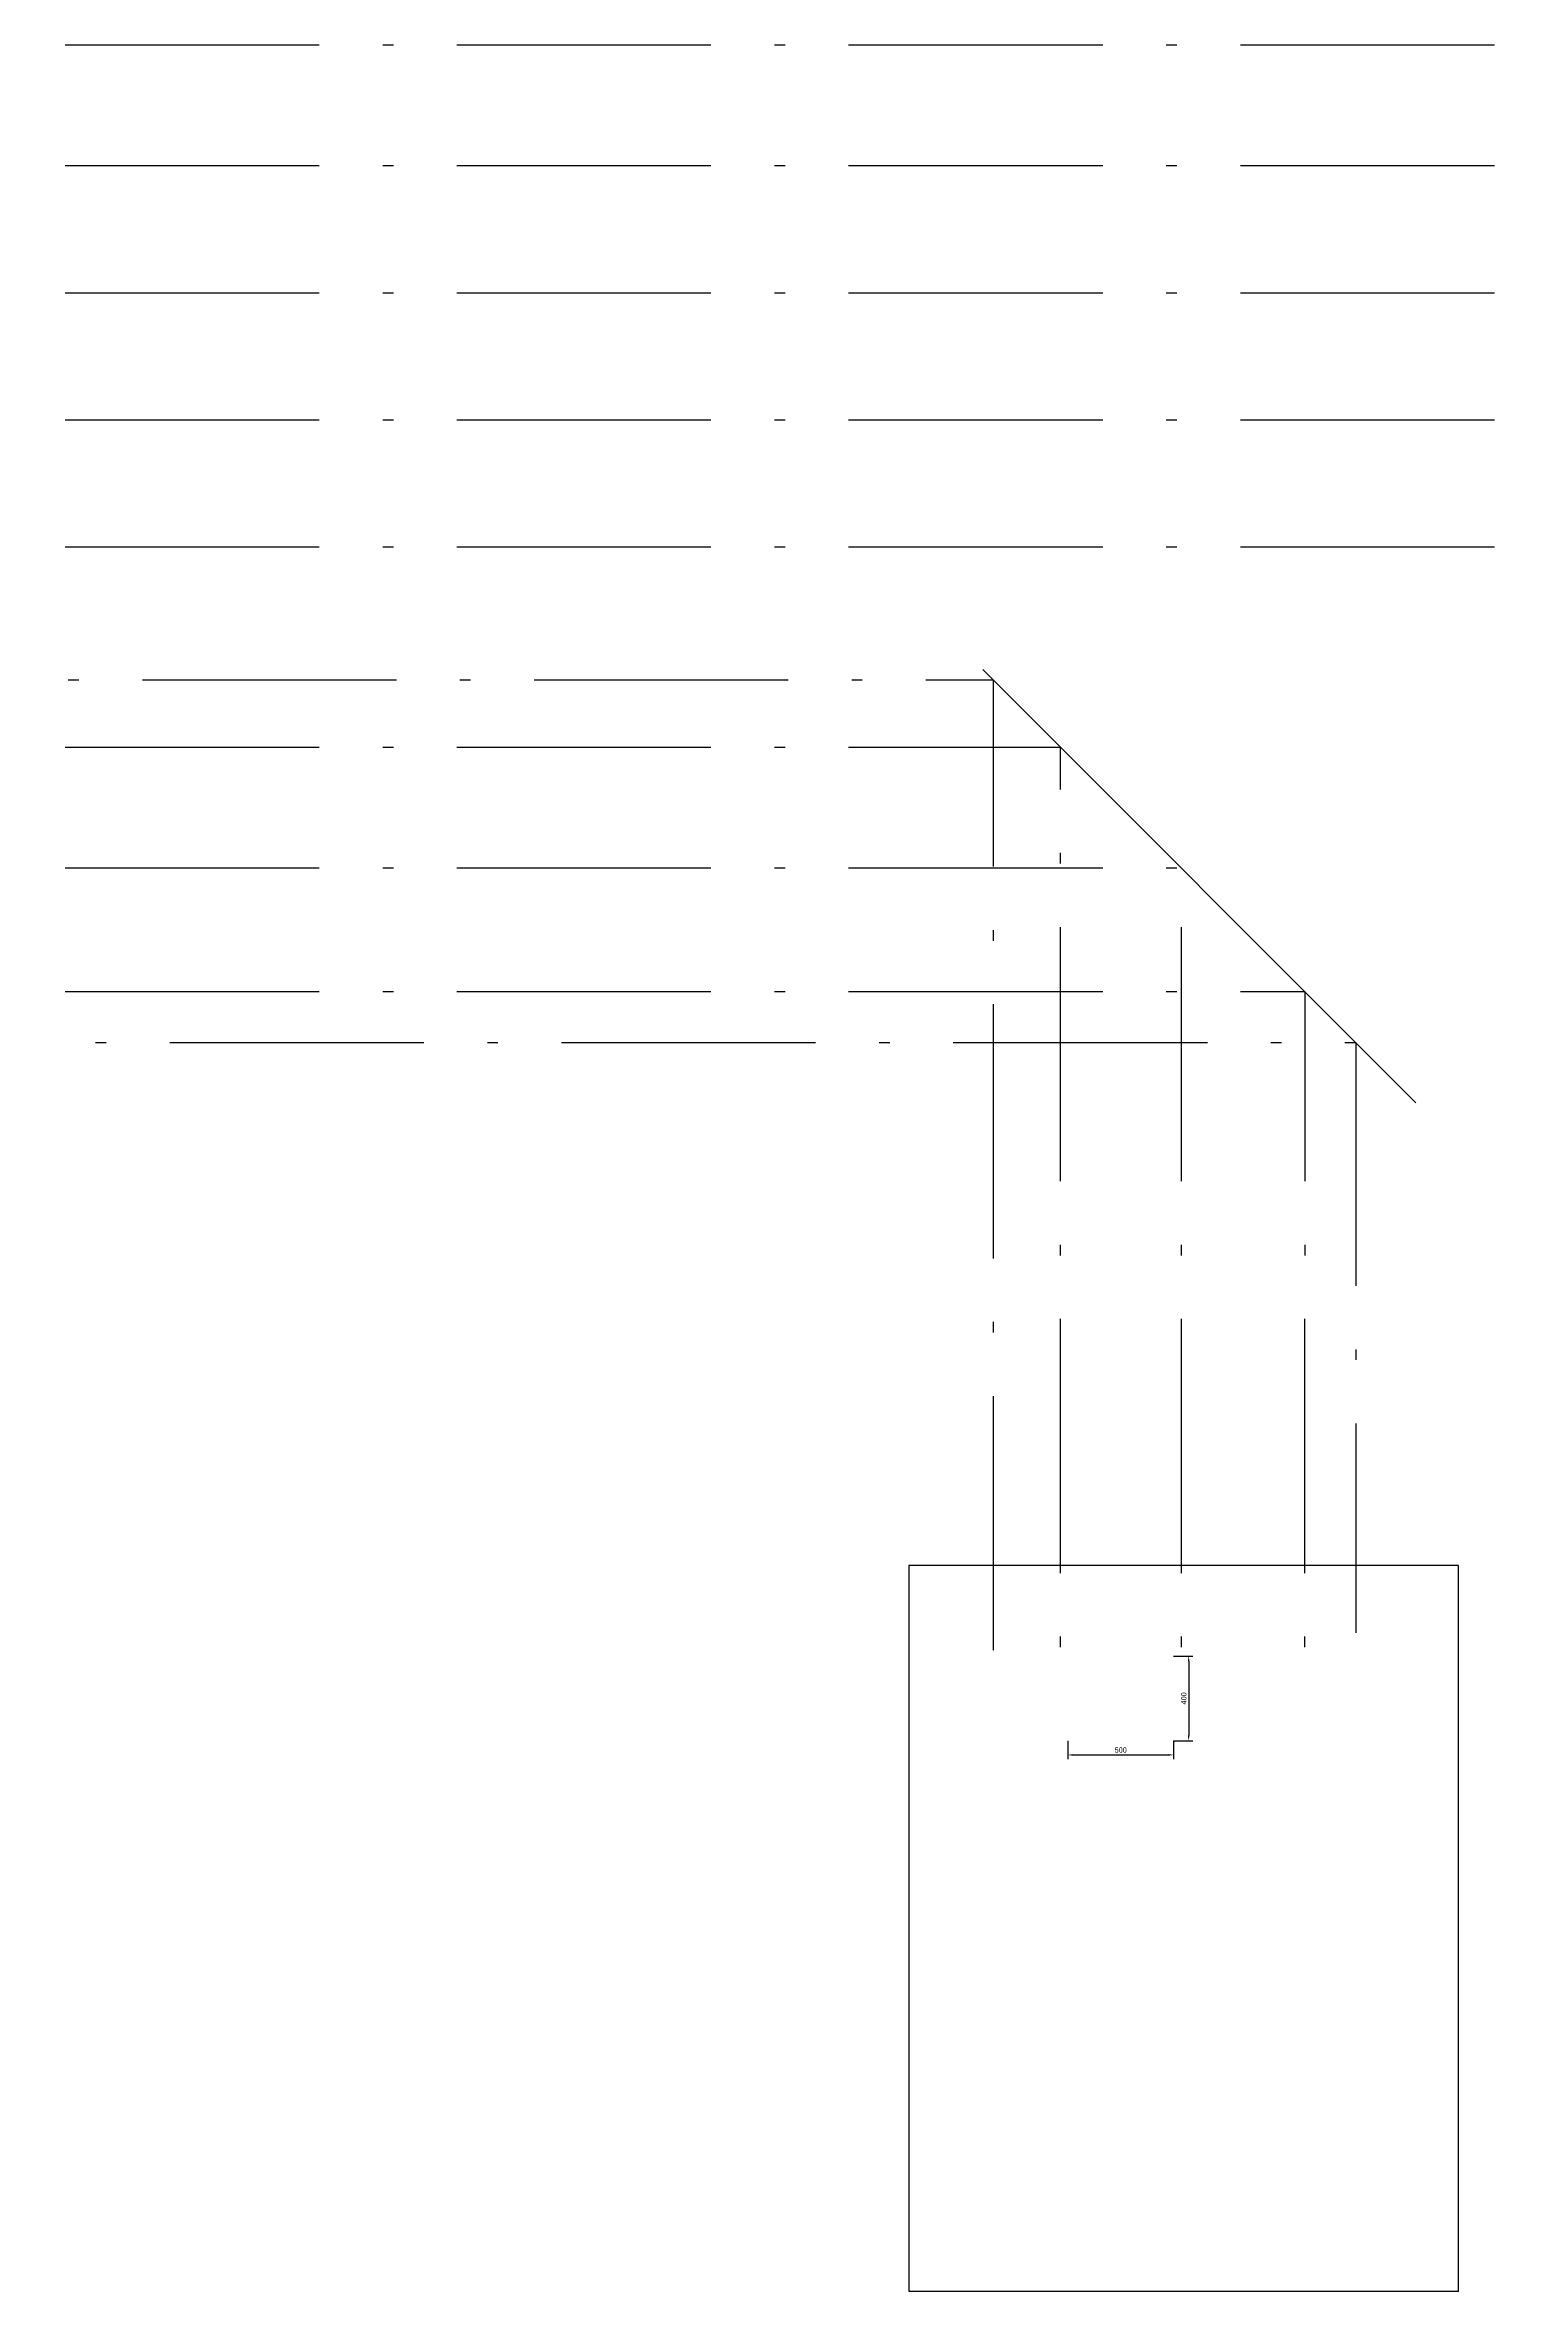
# Model space of a CAD drawing. Header units: millimetres. Extents: x -461 to 69976, y -11990 to 13601.
# Drawn here: x 20812 to 27788, y 2625 to 13230 of the extents above; entities that cross this region are included whole.
import ezdxf

# ---------------------------------------------------------------- set-up
doc = ezdxf.new("R2010")
doc.units = ezdxf.units.MM
doc.header["$PDMODE"] = 34
doc.header["$PDSIZE"] = 25
doc.linetypes.add('ACAD_ISO10W100', pattern=[18.5, 12, -3, 0.5, -3])
doc.layers.add('08 Размеры', color=7, linetype='Continuous')
doc.layers.add('100 noprint', color=1, linetype='Continuous', plot=False)
doc.styles.get("Standard").update_dxf_attribs({"font": 'Ubuntu-R.ttf'})
doc.dimstyles.new('ISO-25', dxfattribs={"dimtxt": 2.5, "dimasz": 2.5, "dimexe": 1.25, "dimexo": 0.625, "dimtad": 1, "dimtxsty": 'Standard', "dimcen": 2.5, "dimadec": 0, "dimazin": 0, "dimtfac": 1, "dimtmove": 0, "dimatfit": 3, "dimfxl": 1, "dimarcsym": 0})

# ---------------------------------------------------------------- blocks, each defined once
blk = doc.blocks.new('*D2679')
at = {"layer": '08 Размеры', "color": 0, "lineweight": -2}
for p, q in [((25642, 5223), (25642, 5136)), ((26142, 5223), (26142, 5136)), ((25667, 5156), (26117, 5156))]:
    blk.add_line(p, q, dxfattribs=at)
at = {"layer": '08 Размеры', "color": 0}
for points in [[(25667, 5160), (25667, 5152), (25642, 5156)], [(26117, 5152), (26117, 5160), (26142, 5156)]]:
    blk.add_solid(points, dxfattribs=at)
at = {"layer": 'Defpoints', "color": 0}
for p in [(25642, 5223), (26142, 5223), (26142, 5156)]:
    blk.add_point(p, dxfattribs=at)
at = {"layer": '08 Размеры', "color": 0, "insert": (25892, 5179), "char_height": 25, "attachment_point": 5}
blk.add_mtext('500', dxfattribs=at)
blk = doc.blocks.new('*D2680')
at = {"layer": '08 Размеры', "color": 0, "lineweight": -2}
for p, q in [((26142, 5623), (26233, 5623)), ((26213, 5598), (26213, 5248)), ((26142, 5223), (26233, 5223))]:
    blk.add_line(p, q, dxfattribs=at)
at = {"layer": '08 Размеры', "color": 0}
for points in [[(26217, 5598), (26209, 5598), (26213, 5623)], [(26209, 5248), (26217, 5248), (26213, 5223)]]:
    blk.add_solid(points, dxfattribs=at)
at = {"layer": 'Defpoints', "color": 0}
for p in [(26142, 5623), (26142, 5223), (26213, 5223)]:
    blk.add_point(p, dxfattribs=at)
at = {"layer": '08 Размеры', "color": 0, "insert": (26190, 5423), "char_height": 25, "attachment_point": 5, "rotation": 90}
blk.add_mtext('400', dxfattribs=at)

msp = doc.modelspace()

# ---------------------------------------------------------------- linework, layer by layer
at = {"layer": '100 noprint', "color": 1, "linetype": 'ACAD_ISO10W100', "lineweight": -2, "ltscale": 100, "flags": 128}
for points in [[(13507.2, 13230.1), (31859, 13230.1), (31859, 8650.3)], [(13507.2, 12660.1), (32429, 12660.1), (32429, 8733.3)], [(13507.2, 12060.1), (33029, 12060.1), (33029, 8733.3)], [(13507.2, 11460.1), (33629, 11460.1), (33629, 8733.3)], [(13507.2, 10860.1), (34229, 10860.1), (34229, 8733.3)], [(25291.9, 5650.3), (25291.9, 10230.1), (13507.2, 10230.1)], [(13507.2, 9915.1), (25606.9, 9915.1), (25606.9, 5650.3)], [(13507.2, 9345.1), (26176.9, 9345.1), (26176.9, 5623.3)], [(13507.2, 8760.1), (26761.9, 8760.1), (26759.4, 5623.3)], [(14001.2, 8520.1), (27001.9, 8520.1), (27001.9, 5733.3)]]:
    msp.add_lwpolyline(points, dxfattribs=at)
at = {"layer": '100 noprint', "color": 1, "lineweight": -2, "ltscale": 100, "flags": 128}
msp.add_lwpolyline([(25241.4, 10280.6), (27286.4, 8235.6)], dxfattribs=at)
at = {"layer": '100 noprint', "color": 1, "lineweight": -2}
msp.add_lwpolyline([(24892, 6051.1), (24892, 2624.6), (27486.8, 2624.6), (27486.8, 6051.1)], close=True, dxfattribs=at)

# ---------------------------------------------------------------- dimensions: what is measured, and where the dimension line sits
at = {"layer": '08 Размеры', "color": 2}
dim = msp.add_linear_dim(base=(26212.7, 5223.3), p1=(26141.9, 5623.3), p2=(26141.9, 5223.3), angle=90, dimstyle='ISO-25', override={"dimtxt": 25, "dimasz": 25, "dimexe": 20, "dimexo": 0, "dimgap": 10, "dimdec": 0, "dimlfac": 1}, dxfattribs=at)
dim.commit()
dim.dimension.update_dxf_attribs({"geometry": '*D2680', "text_midpoint": (26189.6, 5423.3)})
dim = msp.add_linear_dim(base=(26141.9, 5155.9), p1=(25641.9, 5223.3), p2=(26141.9, 5223.3), dimstyle='ISO-25', override={"dimtxt": 25, "dimasz": 25, "dimexe": 20, "dimexo": 0, "dimgap": 10, "dimdec": 0, "dimlfac": 1}, dxfattribs=at)
dim.commit()
dim.dimension.update_dxf_attribs({"geometry": '*D2679', "text_midpoint": (25891.9, 5178.9)})

doc.saveas('drawing.dxf')
